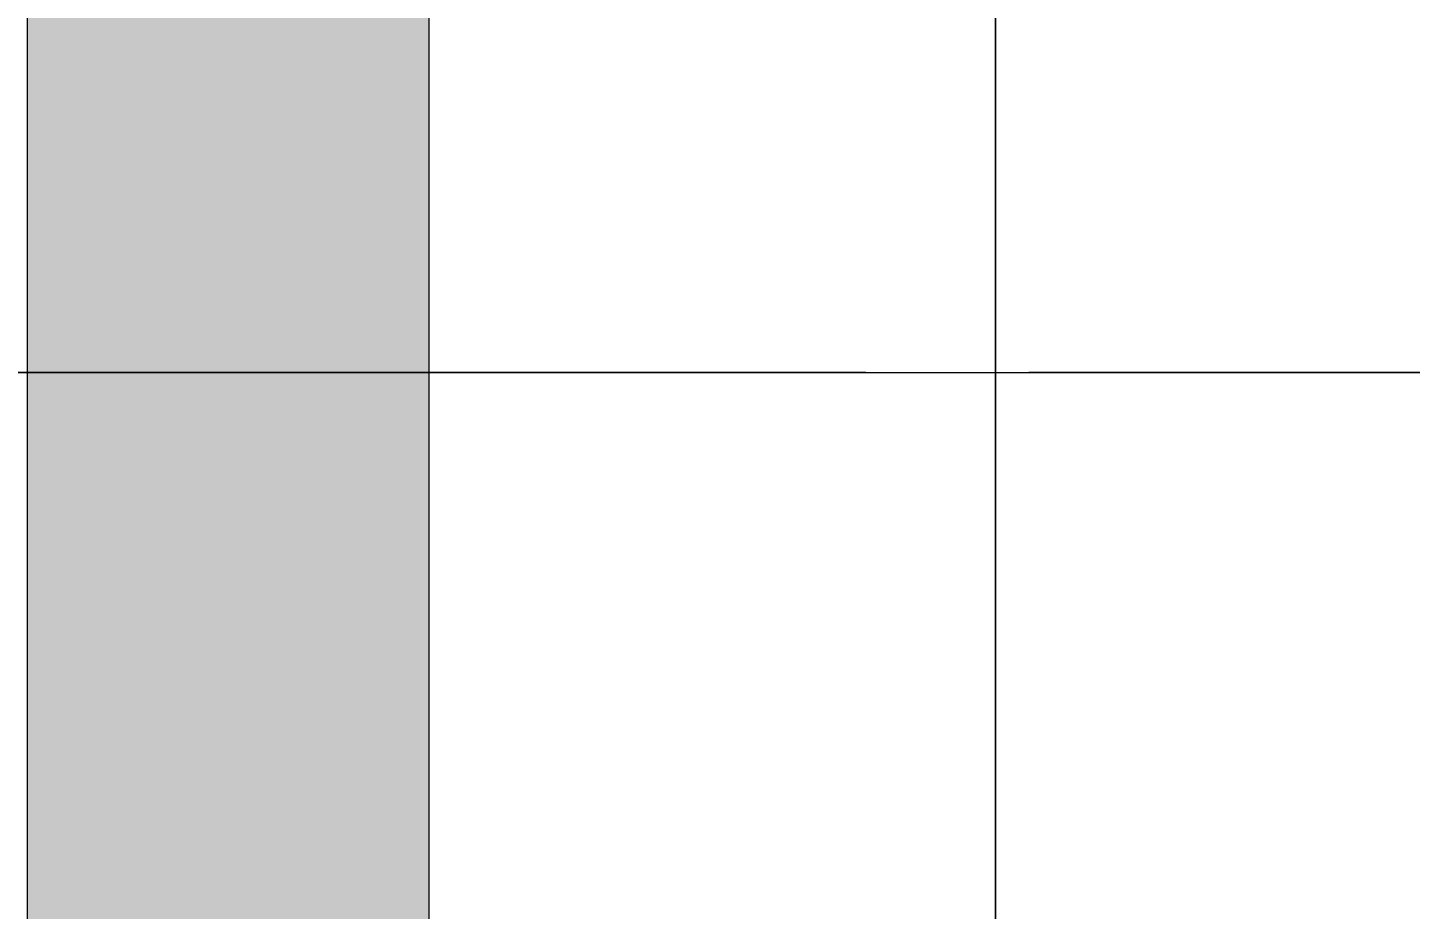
# Model space of a CAD drawing. Header units: inches. Extents: x -4266 to -1814, y 9706 to 12441.
# Drawn here: x -3147.37 to -3132.73, y 10865.83 to 10875.17 of the extents above; entities that cross this region are included whole.
import ezdxf

# ---------------------------------------------------------------- set-up
doc = ezdxf.new("R2010")
doc.units = ezdxf.units.IN
doc.header["$MEASUREMENT"] = 0
for name, color, linetype, lineweight in [('0-1', 7, 'Continuous', 5), ('0-3', 7, 'Continuous', 9), ('A-ANNO-DIMS', 211, 'Continuous', 9), ('A-ANNO-DIMS-96', 211, 'Continuous', 9), ('A-DETL-GENF-2', 253, 'Continuous', 9), ('A-WALL-3', 10, 'Continuous', 13), ('A-WALL-4', 254, 'Continuous', 5)]:
    doc.layers.add(name, color=color, linetype=linetype, lineweight=lineweight)
doc.styles.add('Century Gothic', font='ufonts.com_century-gothic.ttf', dxfattribs={"height": 9})
doc.dimstyles.new('OD__1_16__Tol__', dxfattribs={"dimscale": 12, "dimtxt": 9.397514, "dimasz": 1, "dimexe": 0.75, "dimexo": 0.5, "dimgap": 0.125, "dimtad": 1, "dimdec": 4, "dimrnd": 0.0625, "dimzin": 3, "dimdsep": 46, "dimlunit": 4, "dimtxsty": 'Century Gothic', "dimblk1": 'OBLIQUE', "dimblk2": 'OBLIQUE', "dimsah": 1, "dimcen": 0.09, "dimdle": 0.75, "dimazin": 0, "dimtfac": 1, "dimtdec": 4, "dimtix": 1, "dimtmove": 0, "dimatfit": 3, "dimfxl": 1, "dimtvp": 1, "dimtfill": 1, "dimfrac": 2, "dimtolj": 1, "dimtzin": 0, "dimarcsym": 2})

# ---------------------------------------------------------------- blocks, each defined once
blk = doc.blocks.new('gold flame spirea 26749 - gold flame spirea 26749-2219969-FLOOR PLAN - 1ST FLOOR')
at = {"layer": 'A-DETL-GENF-2'}
for p, q in [((0, -12.014), (0, -11.923)), ((0, -11.935), (0, -12.006)), ((0, -12.327), (0, -12.005)), ((0, -12.005), (0, -12.136)), ((0, -12.006), (0, -12.049)), ((0, -12.097), (0, -12.014)), ((0, -12.049), (0, -12.103)), ((0, -12.284), (0, -12.097)), ((0, -12.103), (0, -12.18)), ((0, -12.136), (0, -12.189)), ((0, -12.18), (0, -12.27)), ((0, -12.189), (0, -12.259)), ((0, -12.259), (0, -12.351)), ((0, -12.27), (0, -12.364)), ((0, -12.455), (0, -12.284)), ((0, -12.546), (0, -12.327)), ((0, -12.351), (0, -12.47)), ((0, -12.364), (0, -12.454)), ((0, -12.454), (0, -12.53)), ((0, -12.625), (0, -12.455)), ((0, -12.47), (0, -13.633)), ((0, -12.53), (0, -12.584)), ((0, -12.698), (0, -12.546)), ((0, -12.584), (0, -13.585)), ((0, -12.794), (0, -12.625)), ((0, -12.816), (0, -12.698)), ((0, -13.215), (0, -12.749)), ((0, -12.749), (0, -12.879)), ((0, -12.962), (0, -12.794)), ((0, -12.934), (0, -12.816)), ((0, -12.879), (0, -12.982)), ((0, -13.086), (0, -12.934)), ((0, -13.127), (0, -12.962)), ((0, -12.982), (0, -13.065)), ((0, -13.065), (0, -13.133)), ((0, -13.308), (0, -13.086)), ((0, -13.289), (0, -13.127)), ((0, -13.133), (0, -13.192)), ((0, -13.192), (0, -13.248)), ((0, -13.34), (0, -13.215)), ((0, -13.248), (0, -13.308)), ((0, -13.447), (0, -13.289)), ((0, -13.427), (0, -13.34)), ((0, -13.485), (0, -13.427)), ((0, -13.712), (0, -13.447)), ((0, -13.528), (0, -13.485)), ((0, -13.566), (0, -13.528)), ((0, -13.578), (0, -13.54)), ((0, -13.54), (0, -13.822)), ((0, -13.613), (0, -13.566)), ((0, -13.591), (0, -13.578)), ((0, -13.596), (0, -13.582)), ((0, -13.582), (0, -13.584)), ((0, -13.584), (0, -13.59)), ((0, -13.585), (0, -13.736)), ((0, -13.59), (0, -13.591)), ((0, -13.633), (0, -13.596)), ((0, -13.68), (0, -13.613)), ((0, -13.995), (0, -13.68)), ((0, -14.193), (0, -13.712)), ((0, -13.736), (0, -13.867)), ((0, -13.822), (0, -13.93)), ((0, -13.867), (0, -14.1)), ((0, -13.93), (0, -14.017)), ((0, -14.09), (0, -13.995)), ((0, -14.017), (0, -14.082)), ((0, -14.082), (0, -14.124)), ((0, -14.154), (0, -14.09)), ((0, -14.1), (0, -14.214)), ((0, -14.124), (0, -14.145)), ((0, -14.145), (0, -14.314)), ((0, -14.194), (0, -14.154)), ((0, -14.437), (0, -14.193)), ((0, -14.22), (0, -14.194)), ((0, -14.214), (0, -14.337)), ((0, -14.238), (0, -14.22)), ((0, -14.403), (0, -14.238)), ((0, -14.314), (0, -14.469)), ((0, -14.362), (0, -14.329)), ((0, -14.329), (0, -14.462)), ((0, -14.337), (0, -14.475)), ((0, -14.383), (0, -14.362)), ((0, -14.396), (0, -14.383)), ((0, -14.408), (0, -14.396)), ((0, -14.559), (0, -14.403)), ((0, -14.421), (0, -14.408)), ((0, -14.442), (0, -14.421)), ((0, -14.703), (0, -14.437)), ((0, -14.475), (0, -14.442)), ((0, -14.462), (0, -14.596)), ((0, -14.469), (0, -14.618)), ((0, -14.709), (0, -14.559)), ((0, -14.596), (0, -14.729)), ((0, -14.618), (0, -14.771)), ((0, -14.704), (0, -14.697)), ((0, -14.697), (0, -14.73)), ((0, -14.754), (0, -14.7)), ((0, -14.7), (0, -14.704)), ((0, -15.004), (0, -14.703)), ((0, -14.859), (0, -14.709)), ((0, -14.729), (0, -14.862)), ((0, -14.73), (0, -14.799)), ((0, -14.842), (0, -14.754)), ((0, -14.771), (0, -15.13)), ((0, -14.799), (0, -14.901)), ((0, -14.941), (0, -14.842)), ((0, -15.014), (0, -14.859)), ((0, -14.862), (0, -14.996)), ((0, -14.901), (0, -15.03)), ((0, -15.325), (0, -14.913)), ((0, -14.913), (0, -14.953)), ((0, -15.028), (0, -14.941)), ((0, -14.953), (0, -14.998)), ((0, -14.996), (0, -15.129)), ((0, -14.998), (0, -15.058)), ((0, -15.355), (0, -15.004)), ((0, -15.177), (0, -15.014)), ((0, -15.081), (0, -15.028)), ((0, -15.03), (0, -15.182)), ((0, -15.058), (0, -15.145)), ((0, -15.303), (0, -15.076)), ((0, -15.076), (0, -15.081)), ((0, -15.129), (0, -15.262)), ((0, -15.13), (0, -15.355)), ((0, -15.145), (0, -15.27)), ((0, -15.355), (0, -15.177)), ((0, -15.182), (0, -15.355)), ((0, -15.262), (0, -15.255)), ((0, -15.255), (0, -15.275)), ((0, -15.27), (0, -15.445)), ((0, -15.275), (0, -15.317)), ((0, -15.48), (0, -15.303)), ((0, -15.317), (0, -15.376)), ((0, -15.661), (0, -15.325)), ((0, -15.376), (0, -15.444)), ((0, -15.444), (0, -15.517)), ((0, -15.445), (0, -15.681)), ((0, -15.62), (0, -15.48)), ((0, -15.517), (0, -15.588)), ((0, -15.588), (0, -15.666)), ((0, -15.848), (0, -15.62)), ((0, -15.951), (0, -15.661)), ((0, -15.666), (0, -15.804)), ((0, -15.681), (0, -15.823)), ((0, -15.804), (0, -16.132)), ((0, -15.823), (0, -15.956)), ((0, -15.964), (0, -15.848)), ((0, -16.515), (0, -15.951)), ((0, -15.956), (0, -16.094)), ((0, -16.099), (0, -15.964)), ((0, -16.094), (0, -16.248)), ((0, -16.256), (0, -16.099)), ((0, -16.132), (0, -16.258)), ((0, -16.25), (0, -16.156)), ((0, -16.156), (0, -16.237)), ((0, -16.237), (0, -16.451)), ((0, -16.248), (0, -16.431)), ((0, -16.565), (0, -16.25)), ((0, -16.319), (0, -16.256)), ((0, -16.258), (0, -16.316)), ((0, -17.263), (0, -16.274)), ((0, -16.316), (0, -16.274)), ((0, -16.37), (0, -16.319)), ((0, -16.405), (0, -16.37)), ((0, -16.425), (0, -16.405)), ((0, -16.556), (0, -16.425)), ((0, -16.425), (0, -16.425)), ((0, -16.431), (0, -16.657)), ((0, -16.451), (0, -16.753)), ((0, -16.851), (0, -16.515)), ((0, -16.724), (0, -16.556)), ((0, -16.771), (0, -16.565)), ((0, -16.657), (0, -16.937)), ((0, -16.718), (0, -16.658)), ((0, -16.658), (0, -16.916)), ((0, -16.747), (0, -16.718)), ((0, -16.897), (0, -16.724)), ((0, -16.757), (0, -16.747)), ((0, -16.753), (0, -17.1)), ((0, -16.762), (0, -16.757)), ((0, -16.772), (0, -16.762)), ((0, -16.961), (0, -16.771)), ((0, -16.801), (0, -16.772)), ((0, -16.861), (0, -16.801)), ((0, -17.263), (0, -16.851)), ((0, -16.997), (0, -16.861)), ((0, -16.937), (0, -16.886)), ((0, -16.886), (0, -16.904)), ((0, -17.045), (0, -16.897)), ((0, -16.904), (0, -16.956)), ((0, -16.916), (0, -17.023)), ((0, -16.956), (0, -17.011)), ((0, -17.146), (0, -16.961)), ((0, -17.036), (0, -16.997)), ((0, -17.011), (0, -17.036)), ((0, -17.023), (0, -17.126)), ((0, -17.554), (0, -17.03)), ((0, -17.03), (0, -18.054)), ((0, -17.155), (0, -17.03)), ((0, -17.03), (0, -17.142)), ((0, -17.137), (0, -17.045)), ((0, -17.1), (0, -17.449)), ((0, -17.192), (0, -17.123)), ((0, -17.123), (0, -17.774)), ((0, -17.126), (0, -17.234)), ((0, -17.142), (0, -17.137)), ((0, -17.336), (0, -17.146)), ((0, -17.274), (0, -17.155)), ((0, -17.304), (0, -17.192)), ((0, -17.341), (0, -17.216)), ((0, -17.216), (0, -17.462)), ((0, -17.234), (0, -17.354)), ((0, -17.397), (0, -17.274)), ((0, -17.352), (0, -17.304)), ((0, -17.779), (0, -17.336)), ((0, -17.416), (0, -17.341)), ((0, -17.398), (0, -17.352)), ((0, -17.354), (0, -17.495)), ((0, -17.535), (0, -17.397)), ((0, -17.445), (0, -17.398)), ((0, -17.469), (0, -17.416)), ((0, -17.495), (0, -17.445)), ((0, -17.449), (0, -17.514)), ((0, -17.462), (0, -17.629)), ((0, -17.532), (0, -17.469)), ((0, -17.514), (0, -17.588)), ((0, -17.634), (0, -17.532)), ((0, -17.699), (0, -17.535)), ((0, -17.67), (0, -17.542)), ((0, -17.542), (0, -17.591)), ((0, -17.833), (0, -17.554)), ((0, -17.588), (0, -17.664)), ((0, -17.591), (0, -17.648)), ((0, -17.629), (0, -17.745)), ((0, -17.806), (0, -17.634)), ((0, -17.648), (0, -17.716)), ((0, -17.664), (0, -17.729)), ((0, -17.83), (0, -17.67)), ((0, -17.899), (0, -17.699)), ((0, -17.716), (0, -17.797)), ((0, -17.729), (0, -17.776)), ((0, -17.745), (0, -17.838)), ((0, -17.774), (0, -17.827)), ((0, -17.794), (0, -17.774)), ((0, -17.774), (0, -17.962)), ((0, -17.776), (0, -17.794)), ((0, -18.054), (0, -17.779)), ((0, -17.797), (0, -17.895)), ((0, -18.077), (0, -17.806)), ((0, -17.827), (0, -17.887)), ((0, -18.016), (0, -17.83)), ((0, -18.122), (0, -17.833)), ((0, -17.838), (0, -17.937)), ((0, -17.887), (0, -17.961)), ((0, -17.895), (0, -18.01)), ((0, -18.147), (0, -17.899)), ((0, -17.937), (0, -18.068)), ((0, -17.961), (0, -18.058)), ((0, -17.962), (0, -18.117)), ((0, -18.01), (0, -18.147)), ((0, -18.219), (0, -18.016)), ((0, -18.058), (0, -18.353)), ((0, -18.068), (0, -18.259)), ((0, -18.222), (0, -18.077)), ((0, -18.117), (0, -18.251)), ((0, -18.14), (0, -18.118)), ((0, -18.118), (0, -18.153)), ((0, -18.408), (0, -18.122)), ((0, -18.235), (0, -18.14)), ((0, -18.153), (0, -18.23)), ((0, -18.43), (0, -18.219)), ((0, -18.365), (0, -18.222)), ((0, -18.23), (0, -18.333)), ((0, -18.418), (0, -18.235)), ((0, -18.251), (0, -18.378)), ((0, -18.259), (0, -18.312)), ((0, -18.312), (0, -18.344)), ((0, -18.333), (0, -18.567)), ((0, -18.798), (0, -18.333)), ((0, -18.333), (0, -19.264)), ((0, -18.344), (0, -18.37)), ((0, -18.353), (0, -18.565)), ((0, -18.507), (0, -18.365)), ((0, -18.37), (0, -18.405)), ((0, -18.378), (0, -18.511)), ((0, -18.405), (0, -18.463)), ((0, -18.677), (0, -18.408)), ((0, -18.705), (0, -18.418)), ((0, -18.642), (0, -18.43)), ((0, -18.463), (0, -18.558)), ((0, -18.648), (0, -18.507)), ((0, -18.511), (0, -18.662)), ((0, -18.558), (0, -18.705)), ((0, -18.565), (0, -18.664)), ((0, -18.567), (0, -19.076)), ((0, -18.845), (0, -18.642)), ((0, -18.79), (0, -18.648)), ((0, -18.662), (0, -18.845)), ((0, -18.664), (0, -18.712)), ((0, -18.918), (0, -18.677)), ((0, -18.712), (0, -18.756)), ((0, -18.756), (0, -18.804)), ((0, -18.932), (0, -18.79)), ((0, -18.978), (0, -18.798)), ((0, -18.804), (0, -18.903)), ((0, -18.903), (0, -19.077)), ((0, -19.118), (0, -18.918)), ((0, -19.077), (0, -18.932)), ((0, -19.157), (0, -18.978)), ((0, -19.076), (0, -19.333)), ((0, -19.264), (0, -19.118)), ((0, -19.333), (0, -19.157)), ((0, -19.333), (0, -19.58)), ((0, -19.506), (0, -19.333)), ((0, -19.677), (0, -19.506)), ((0, -19.58), (0, -19.808)), ((0, -19.844), (0, -19.677)), ((0, -19.808), (0, -20.008)), ((0, -20.008), (0, -19.844))]:
    blk.add_line(p, q, dxfattribs=at)
blk = doc.blocks.new('switchgrass 26764 - switchgrass 26764-V170-FLOOR PLAN - 1ST FLOOR')
at = {"layer": 'A-DETL-GENF-2'}
for p, q in [((0, 7.89), (0, 5.429)), ((0, 7.014), (0, 5.517)), ((0, 5.429), (0, 6.539)), ((0, 4.936), (0, 5.803)), ((0, 3.692), (0, 5.574)), ((0, 5.574), (0, 5.51)), ((0, 5.517), (0, 4.524)), ((0, 5.51), (0, 4.737)), ((0, 4.886), (0, 4.995)), ((0, 4.995), (0, 4.883)), ((0, 4.345), (0, 4.936)), ((0, 4.335), (0, 4.886)), ((0, 4.883), (0, 3.547)), ((0, 4.737), (0, 4.309)), ((0, 4.524), (0, 3.937)), ((0, 4.126), (0, 4.345)), ((0, 4.282), (0, 4.335)), ((0, 4.309), (0, 4.282)), ((0, 4.083), (0, 4.126)), ((0, 4.006), (0, 4.083)), ((0, 3.907), (0, 4.006)), ((0, 3.937), (0, 3.641)), ((0, 3.799), (0, 3.907)), ((0, 3.694), (0, 3.799)), ((0, 3.606), (0, 3.694)), ((0, 3.113), (0, 3.692)), ((0, 3.641), (0, 3.615)), ((0, 3.615), (0, 3.564)), ((0, 3.547), (0, 3.606)), ((0, 3.564), (0, 3.484)), ((0, 3.547), (0, 3.257)), ((0, 3.257), (0, 3.547)), ((0, 3.484), (0, 3.367)), ((0, 3.367), (0, -4.66)), ((0, 1.81), (0, 3.113)), ((0, 1.775), (0, 1.81)), ((0, 1.718), (0, 1.775)), ((0, 1.648), (0, 1.718)), ((0, 1.57), (0, 1.648)), ((0, 1.494), (0, 1.57)), ((0, 1.427), (0, 1.494)), ((0, 1.375), (0, 1.427)), ((0, 1.375), (0, -0.362)), ((3.367, 0), (-4.66, 0)), ((-3.547, 0), (-2.873, 0)), ((-2.873, 0), (-2.332, 0)), ((-2.332, 0), (-1.901, 0)), ((-1.901, 0), (-1.086, 0)), ((-1.086, 0), (-0.615, 0)), ((-0.615, 0), (-0.354, 0)), ((-0.354, 0), (-0.507, 0)), ((1.375, 0), (-0.362, 0)), ((1.375, 0), (1.427, 0)), ((1.427, 0), (1.494, 0)), ((1.494, 0), (1.57, 0)), ((1.57, 0), (1.648, 0)), ((1.648, 0), (1.718, 0)), ((1.718, 0), (1.775, 0)), ((1.775, 0), (1.81, 0)), ((1.81, 0), (3.113, 0)), ((3.113, 0), (3.692, 0)), ((3.547, 0), (3.257, 0)), ((3.257, 0), (3.547, 0)), ((3.484, 0), (3.367, 0)), ((3.564, 0), (3.484, 0)), ((4.883, 0), (3.547, 0)), ((3.547, 0), (3.606, 0)), ((3.615, 0), (3.564, 0)), ((3.606, 0), (3.694, 0)), ((3.641, 0), (3.615, 0)), ((3.937, 0), (3.641, 0)), ((3.692, 0), (5.574, 0)), ((3.694, 0), (3.799, 0)), ((3.799, 0), (3.907, 0)), ((3.907, 0), (4.006, 0)), ((4.524, 0), (3.937, 0)), ((4.006, 0), (4.083, 0)), ((4.083, 0), (4.126, 0)), ((4.126, 0), (4.345, 0)), ((4.309, 0), (4.282, 0)), ((4.282, 0), (4.335, 0)), ((4.737, 0), (4.309, 0)), ((4.335, 0), (4.886, 0)), ((4.345, 0), (4.936, 0)), ((5.517, 0), (4.524, 0)), ((5.51, 0), (4.737, 0)), ((4.995, 0), (4.883, 0)), ((4.886, 0), (4.995, 0)), ((4.936, 0), (5.803, 0)), ((7.89, 0), (5.429, 0)), ((5.429, 0), (6.539, 0)), ((5.574, 0), (5.51, 0)), ((7.014, 0), (5.517, 0)), ((5.803, 0), (6.846, 0)), ((6.442, 0), (6.153, 0)), ((6.153, 0), (7.532, 0)), ((7.021, 0), (6.442, 0)), ((6.539, 0), (7.573, 0)), ((6.846, 0), (7.969, 0)), ((10.28, 0), (7.014, 0)), ((7.136, 0), (7.021, 0)), ((7.461, 0), (7.136, 0)), ((7.807, 0), (7.228, 0)), ((7.228, 0), (7.535, 0)), ((8.759, 0), (7.456, 0)), ((7.456, 0), (11.943, 0)), ((7.967, 0), (7.461, 0)), ((7.532, 0), (9.787, 0)), ((7.535, 0), (8.377, 0)), ((7.573, 0), (8.568, 0)), ((9.627, 0), (7.807, 0)), ((8.759, 0), (7.89, 0)), ((8.625, 0), (7.967, 0)), ((7.969, 0), (9.073, 0)), ((8.571, 0), (8.179, 0)), ((8.179, 0), (9.048, 0)), ((8.374, 0), (8.37, 0)), ((8.37, 0), (8.667, 0)), ((8.547, 0), (8.374, 0)), ((8.377, 0), (10.254, 0)), ((8.821, 0), (8.547, 0)), ((8.568, 0), (9.561, 0)), ((9.065, 0), (8.571, 0)), ((10.28, 0), (8.625, 0)), ((8.667, 0), (9.171, 0)), ((10.93, 0), (8.759, 0)), ((8.805, 0), (8.759, 0)), ((8.857, 0), (8.805, 0)), ((9.158, 0), (8.821, 0)), ((8.912, 0), (8.857, 0)), ((9.559, 0), (8.903, 0)), ((8.903, 0), (9.627, 0)), ((8.964, 0), (8.912, 0)), ((9.007, 0), (8.964, 0)), ((9.037, 0), (9.007, 0)), ((9.048, 0), (9.037, 0)), ((10.197, 0), (9.065, 0)), ((9.073, 0), (10.061, 0)), ((9.516, 0), (9.158, 0)), ((9.171, 0), (10.978, 0)), ((11.075, 0), (9.338, 0)), ((9.338, 0), (9.366, 0)), ((9.366, 0), (10.422, 0)), ((9.856, 0), (9.516, 0)), ((10.121, 0), (9.559, 0)), ((9.561, 0), (10.586, 0)), ((12.957, 0), (9.772, 0)), ((9.772, 0), (9.832, 0)), ((9.787, 0), (10.793, 0)), ((9.832, 0), (11.109, 0)), ((10.139, 0), (9.856, 0)), ((10.061, 0), (10.351, 0)), ((10.617, 0), (10.121, 0)), ((10.323, 0), (10.139, 0)), ((11.254, 0), (10.197, 0)), ((-5.574, 0), (-4.37, 0)), ((-4.37, 0), (-3.547, 0)), ((-0.654, 0), (-0.666, 0)), ((-0.666, 0), (-0.666, 0)), ((-0.666, 0), (-0.651, 0)), ((-0.631, 0), (-0.654, 0)), ((-0.651, 0), (-0.362, 0)), ((-0.598, 0), (-0.631, 0)), ((-0.556, 0), (-0.598, 0)), ((-0.507, 0), (-0.556, 0)), ((0, -0.615), (0, -0.354)), ((0, -0.354), (0, -0.507)), ((0, -0.651), (0, -0.362)), ((0, -0.507), (0, -0.556)), ((0, -0.556), (0, -0.598)), ((0, -0.598), (0, -0.631)), ((0, -1.086), (0, -0.615)), ((0, -0.631), (0, -0.654)), ((0, -0.666), (0, -0.651)), ((0, -0.654), (0, -0.666)), ((0, -0.666), (0, -0.666)), ((0, -1.901), (0, -1.086)), ((0, -2.332), (0, -1.901)), ((0, -2.873), (0, -2.332)), ((0, -3.547), (0, -2.873)), ((0, -4.37), (0, -3.547))]:
    blk.add_line(p, q, dxfattribs=at)
blk = doc.blocks.new('CTR - 1st Phase - Shell_rvt-1-FLOOR PLAN - 1ST FLOOR')
at = {"layer": 'A-WALL-4'}
blk.add_hatch(color=256, dxfattribs=at).paths.add_polyline_path([(-3144.943, 10857.389), (-3143.124, 10857.389), (-3143.124, 10940.189), (-3147.374, 10940.189), (-3147.374, 10857.389)], flags=0)
at = {"layer": 'A-WALL-3'}
for p, q in [((-3147.374, 10857.389), (-3147.374, 10940.189)), ((-3143.124, 10940.189), (-3143.124, 10861.639))]:
    blk.add_line(p, q, dxfattribs=at)
at = {"layer": '0-3'}
blk.add_blockref('gold flame spirea 26749 - gold flame spirea 26749-2219969-FLOOR PLAN - 1ST FLOOR', (-3137.124, 10887.139), dxfattribs=at)
at = {"layer": '0-3', "rotation": 180}
blk.add_blockref('switchgrass 26764 - switchgrass 26764-V170-FLOOR PLAN - 1ST FLOOR', (-3137.124, 10871.514), dxfattribs=at)
blk = doc.blocks.new('DIMBLOCK2-FLOOR PLAN - 1ST FLOOR')
at = {"layer": 'A-ANNO-DIMS-96'}
for p, q in [((-3204.324, 10819.489), (-3204.324, 10888.985)), ((-2916.324, 10819.489), (-2916.324, 10888.985)), ((-3204.324, 10879.985), (-2916.324, 10879.985)), ((-3204.324, 10879.985), (-3204.324, 10819.489)), ((-2916.324, 10879.985), (-2916.324, 10819.489))]:
    blk.add_line(p, q, dxfattribs=at)
at = {"layer": 'A-ANNO-DIMS-96', "lineweight": 50}
for p, q in [((-3204.324, 10879.985), (-3198.324, 10885.985)), ((-2916.324, 10879.985), (-2910.324, 10885.985)), ((-3204.324, 10879.985), (-3210.324, 10873.985)), ((-2916.324, 10879.985), (-2922.324, 10873.985))]:
    blk.add_line(p, q, dxfattribs=at)
at = {"layer": 'A-ANNO-DIMS-96', "color": 0, "char_height": 9, "attachment_point": 1, "line_spacing_factor": 0.984502, "style": 'Century Gothic', "bg_fill": 3, "box_fill_scale": 1.25, "bg_fill_color": 256, "bg_fill_true_color": 13158600, "bg_fill_transparency": 0}
for s, insert, width in [('24\' - 0"', (-3079.566, 10893.021), 46.18207), ('288.0', (-3076.061, 10875.253), 37.76906)]:
    blk.add_mtext(s, dxfattribs=dict(at, insert=insert, width=width))
blk = doc.blocks.new('_Oblique')
at = {"color": 0, "linetype": 'ByBlock', "lineweight": -2}
blk.add_line((-0.5, -0.5), (0.5, 0.5), dxfattribs=at)

msp = doc.modelspace()

# ---------------------------------------------------------------- block references
at = {"layer": '0-1'}
msp.add_blockref('CTR - 1st Phase - Shell_rvt-1-FLOOR PLAN - 1ST FLOOR', (0, 0), dxfattribs=at)

# ---------------------------------------------------------------- next in the draw order: dimensions: what is measured, and where the dimension line sits
at = {"layer": 'A-ANNO-DIMS'}
dim = msp.add_linear_dim(base=(-2916.32374, 10879.98515), p1=(-3204.32374, 10813.4894), p2=(-2916.32374, 10813.4894), dimstyle='OD__1_16__Tol__', override={"dimpost": '<>\\X', "dimfxl": 288}, dxfattribs=at)
dim.commit()
dim.dimension.update_dxf_attribs({"geometry": 'DIMBLOCK2-FLOOR PLAN - 1ST FLOOR', "text_midpoint": (-3060.32374, 10879.98515)})

doc.saveas('drawing.dxf')
